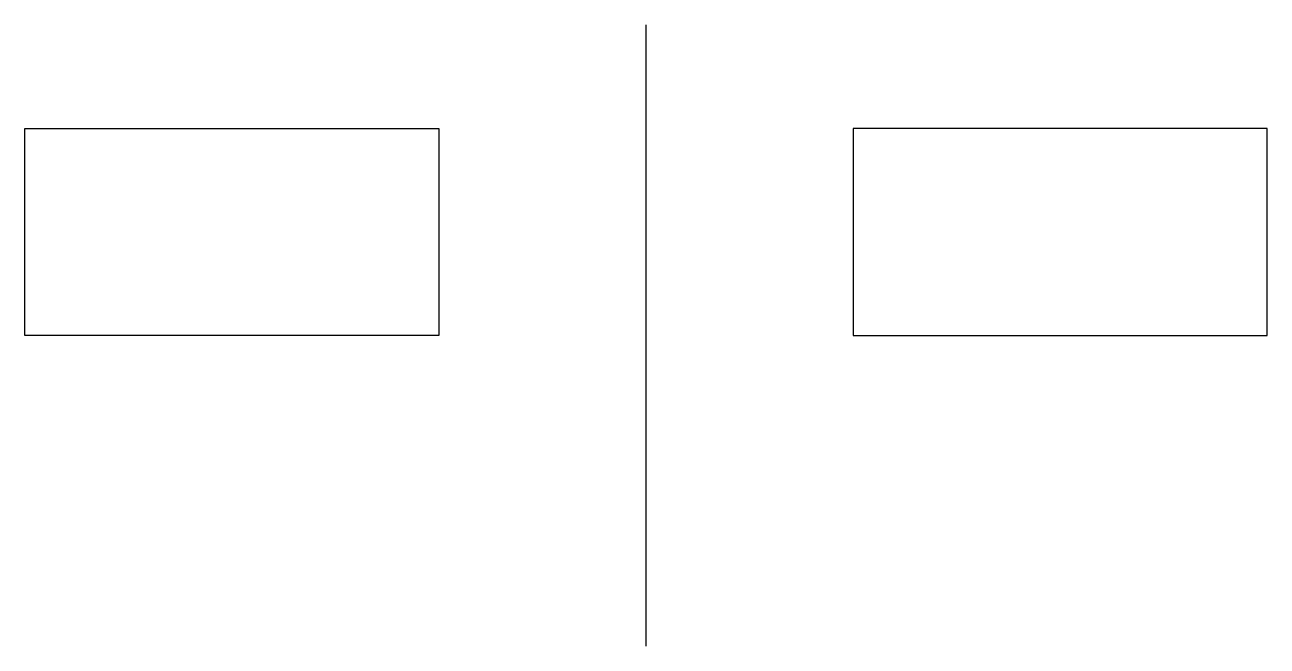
# Model space of a CAD drawing. Units: millimetres at full size, sheet at 1:100. Extents: x -15551 to 21184, y -12674 to 5694.
import ezdxf

# ---------------------------------------------------------------- set-up
doc = ezdxf.new("R2010")
doc.units = ezdxf.units.MM
doc.header["$LTSCALE"] = 100
doc.layers.add('0-0', color=7, linetype='Continuous')

msp = doc.modelspace()

# ---------------------------------------------------------------- linework, layer by layer
at = {"layer": '0-0'}
msp.add_line((2816.3, 5693.9), (2816.3, -12673.5), dxfattribs=at)
for points in [[(-15551, 2632.7), (-3306.1, 2632.7), (-3306.1, -3489.8), (-15551, -3489.8)], [(21183.7, 2632.7), (8938.8, 2632.7), (8938.8, -3489.8), (21183.7, -3489.8)]]:
    msp.add_lwpolyline(points, close=True, dxfattribs=at)

doc.saveas('drawing.dxf')
